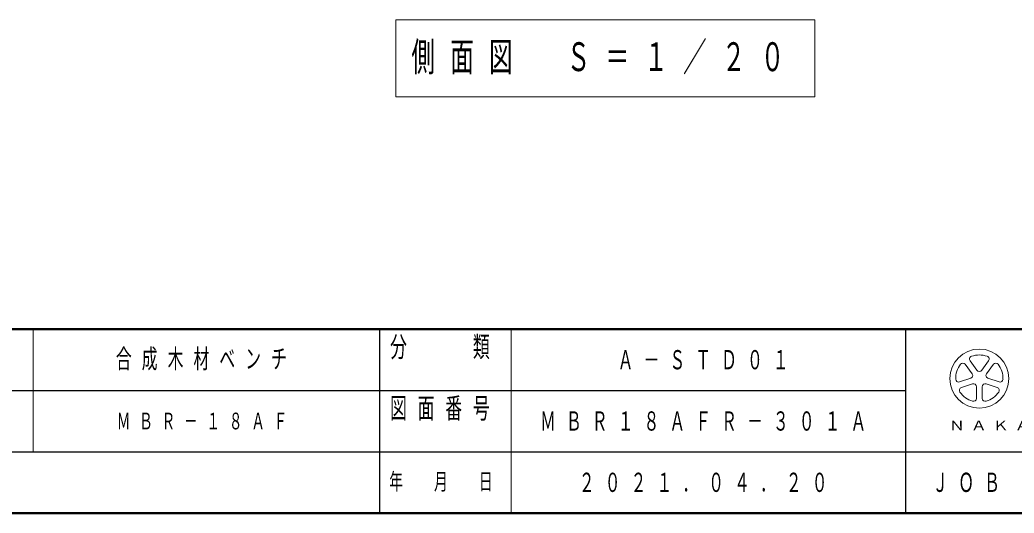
# Model space of a CAD drawing. Units: millimetres on the paper, scale 1:20. Extents: x -365 to 0, y 0 to 257.
# Drawn here: x -171 to -57.6, y 0 to 56.3 of the extents above; entities that cross this region are included whole.
import ezdxf

# ---------------------------------------------------------------- set-up
doc = ezdxf.new("R2010")
doc.units = ezdxf.units.MM
doc.layers.add('1_20', color=7, linetype='Continuous', lineweight=25)
doc.layers.add('NAKAMURA図枠', color=7, linetype='Continuous', lineweight=13)
doc.layers.add('99', color=7, linetype='Continuous')
doc.styles.add('ＭＳ ゴシック', font='')
doc.styles.get('ＭＳ ゴシック').set_extended_font_data('MS Gothic')

msp = doc.modelspace()

# ---------------------------------------------------------------- linework, layer by layer
at = {"layer": '1_20', "lineweight": 13}
for p, q in [((-128.131, 56.32), (-128.131, 47.52)), ((-80.331, 56.32), (-128.131, 56.32)), ((-80.331, 47.52), (-80.331, 56.32)), ((-128.131, 47.52), (-80.331, 47.52))]:
    msp.add_line(p, q, dxfattribs=at)
at = {"layer": 'NAKAMURA図枠', "lineweight": 50}
for p, q in [((-365, 21), (0, 21)), ((-365, 0), (0, 0))]:
    msp.add_line(p, q, dxfattribs=at)
at = {"layer": 'NAKAMURA図枠'}
for p, q in [((-169.5, 21), (-169.5, 7)), ((-115, 21), (-115, 0)), ((-62.629, 17.393), (-61.844, 16.313)), ((-61.298, 16.313), (-60.513, 17.393)), ((-62.39, 15.917), (-63.175, 16.997)), ((-59.967, 16.997), (-60.752, 15.917)), ((-63.828, 14.985), (-62.559, 15.397)), ((-62.35, 14.755), (-63.62, 14.343)), ((-59.522, 14.343), (-60.792, 14.755)), ((-60.583, 15.397), (-59.313, 14.985)), ((-61.908, 13.099), (-61.908, 14.434)), ((-61.233, 14.434), (-61.233, 13.099))]:
    msp.add_line(p, q, dxfattribs=at)
at = {"layer": 'NAKAMURA図枠', "lineweight": 25}
for p, q in [((-130, 21), (-130, 0)), ((-70, 21), (-70, 0)), ((-182.5, 14), (-70, 14)), ((-237.5, 7), (0, 7))]:
    msp.add_line(p, q, dxfattribs=at)
at = {"layer": 'NAKAMURA図枠'}
msp.add_circle((-61.571, 15.363), 3.375, dxfattribs=at)
for centre, radius, start, end in [((-63.448, 16.798), 0.338, 35.99999, 142.60154), ((-62.356, 17.592), 0.338, 109.39847, 215.99997), ((-61.571, 15.363), 2.7, 70.60155, 109.39847), ((-60.786, 17.592), 0.338, 324, 70.60155), ((-59.694, 16.798), 0.338, 37.39846, 143.99995), ((-61.571, 15.363), 2.7, 142.60154, 181.39846), ((-62.663, 15.718), 0.338, 287.99998, 35.99999), ((-61.571, 16.512), 0.338, 215.99998, 324), ((-60.479, 15.718), 0.338, 143.99996, 251.99999), ((-61.571, 15.363), 2.7, 358.60155, 37.39847), ((-63.933, 15.306), 0.338, 181.39848, 287.99997), ((-62.246, 14.434), 0.338, 359.99997, 107.99999), ((-60.896, 14.434), 0.338, 71.99997, 179.99999), ((-59.209, 15.306), 0.338, 252.00001, 358.60156), ((-63.516, 14.022), 0.338, 107.99999, 214.60154), ((-61.571, 15.363), 2.7, 214.60156, 253.39848), ((-61.571, 15.363), 2.7, 286.60155, 325.39847), ((-59.626, 14.022), 0.338, 325.39847, 71.99996), ((-62.246, 13.099), 0.338, 253.39847, 359.99997), ((-60.896, 13.099), 0.338, 179.99999, 286.60154)]:
    msp.add_arc(centre, radius, start, end, dxfattribs=at)

# ---------------------------------------------------------------- texts
at = {"layer": '1_20', "insert": (-104.231, 51.92), "char_height": 3.299, "attachment_point": 5, "style": 'ＭＳ ゴシック'}
msp.add_mtext('\\T1.64;\\W0.6;側面図\u3000Ｓ＝１／２０', dxfattribs=at)
at = {"layer": '99', "attachment_point": 5, "style": 'ＭＳ ゴシック'}
for s, insert, char_height in [('\\T1.64;\\W0.6;合成木材ベンチ', (-149.75, 17.5), 2.199), ('\\T1.64;\\W0.6;Ａ－ＳＴＤ０１', (-92.5, 17.5), 2.199), ('\\T1.64;\\W0.6;ＭＢＲ－１８ＡＦ', (-149.75, 10.5), 1.906), ('\\T1.64;\\W0.6;ＭＢＲ１８ＡＦＲ－３０１Ａ', (-92.5, 10.5), 2.199), ('\\T1.64;\\W0.6;２０２１．０４．２０', (-92.5, 3.5), 2.199)]:
    msp.add_mtext(s, dxfattribs=dict(at, insert=insert, char_height=char_height))
at = {"layer": 'NAKAMURA図枠', "style": 'ＭＳ ゴシック'}
for s, insert, char_height, attachment_point in [('\\T1.64;\\W0.6;分\u3000\u3000類', (-122.5, 20.167), 2.346, 2), ('\\T1.64;\\W0.6;図面番号', (-122.5, 13.167), 2.346, 2), ('\\T1.39;\\W1.2;ＮＡＫＡＭＵＲＡ\u3000ＭＦＧ．ＣＯＲＰＯＲＡＴＩＯＮ', (-35, 10), 1.1, 5), ('\\T1.64;\\W0.6;年\u3000月\u3000日', (-122.5, 3.5), 1.906, 5), ('\\T1.64;\\W0.6;ＪＯＢ', (-62.5, 3.5), 2.199, 5)]:
    msp.add_mtext(s, dxfattribs=dict(at, insert=insert, char_height=char_height, attachment_point=attachment_point))

doc.saveas('drawing.dxf')
